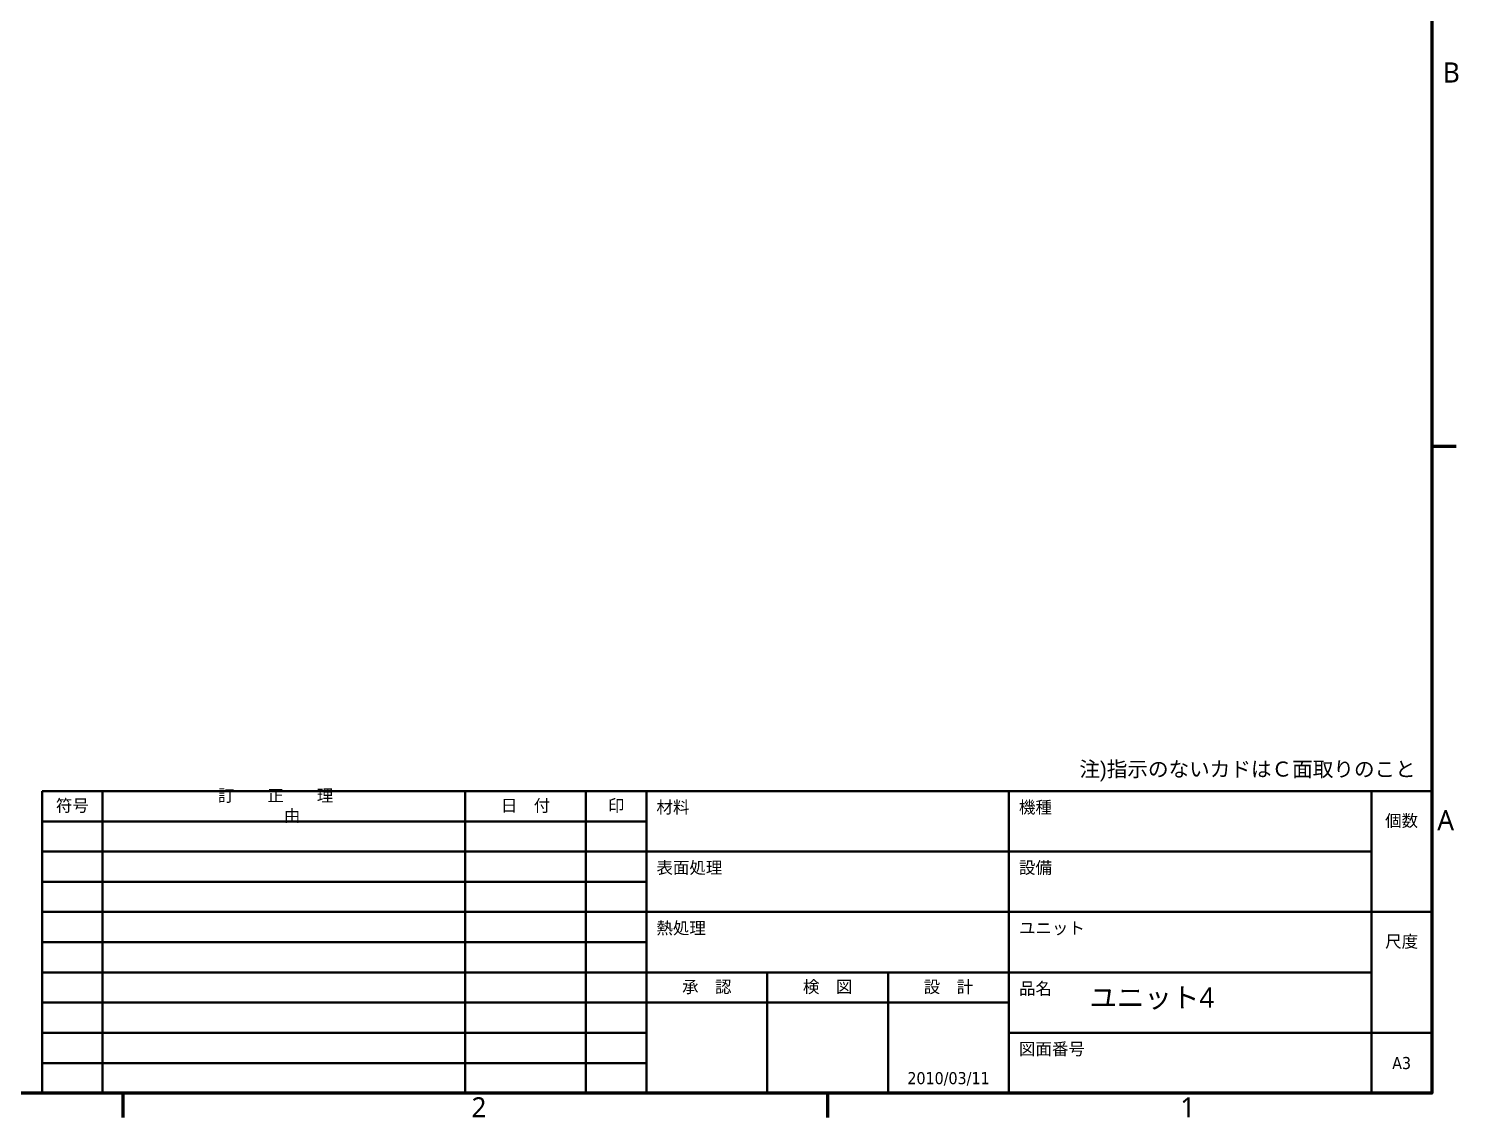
# Model space of a CAD drawing. Header units: millimetres. Extents: x 0 to 2100, y 0 to 1485.
# Drawn here: x 1353 to 2063, y 38 to 579 of the extents above; entities that cross this region are included whole.
import ezdxf
from ezdxf.enums import TextEntityAlignment as Align

# ---------------------------------------------------------------- set-up
doc = ezdxf.new("R2010")
doc.units = ezdxf.units.MM
doc.header["$LTSCALE"] = 5
doc.layers.add('Border (ISO)', color=7, linetype='Continuous', lineweight=70)
doc.layers.add('Title (ISO)', color=7, linetype='Continuous', lineweight=50)
doc.styles.add('Note Text (JIS)', font='')
doc.styles.add('Note Text (JIS)-Tahoma', font='tahoma.ttf')
doc.styles.get('Note Text (JIS)').set_extended_font_data('Meiryo')

# ---------------------------------------------------------------- blocks, each defined once
blk = doc.blocks.new('図面枠 Default Border')
at = {"layer": 'Border (ISO)'}
for p, q in [((410, 74.25), (412.4, 74.25)), ((280, 10), (280, 7.6)), ((350, 10), (350, 7.6))]:
    blk.add_line(p, q, dxfattribs=at)
at = {"layer": 'Border (ISO)', "flags": 128}
blk.add_lwpolyline([(10, 10), (10, 287), (410, 287), (410, 10), (10, 10)], dxfattribs=at)
at = {"layer": 'Border (ISO)', "char_height": 2, "attachment_point": 7, "style": 'Note Text (JIS)'}
for s, insert in [('B', (411.09, 110.37)), ('A', (410.54, 36.12)), ('2', (314.63, 7.6))]:
    blk.add_mtext(s, dxfattribs=dict(at, insert=insert))
at = {"layer": 'Border (ISO)', "insert": (385.02, 7.6), "char_height": 2, "attachment_point": 7, "line_spacing_factor": 1.875, "style": 'Note Text (JIS)'}
blk.add_mtext('1', dxfattribs=at)
blk = doc.blocks.new('表題欄 SYSstan')
at = {"layer": 'Title (ISO)'}
for p, q in [((230, 130), (92, 130)), ((92, 130), (92, 100)), ((98, 100), (98, 130)), ((134, 100), (134, 130)), ((146, 100), (146, 130)), ((152, 100), (152, 130)), ((188, 130), (188, 100)), ((224, 130), (224, 100)), ((230, 100), (230, 130)), ((92, 127), (152, 127)), ((92, 124), (152, 124)), ((152, 124), (224, 124)), ((92, 121), (152, 121)), ((92, 118), (152, 118)), ((152, 118), (230, 118)), ((92, 115), (152, 115)), ((92, 112), (152, 112)), ((152, 112), (224, 112)), ((164, 112), (164, 100)), ((176, 112), (176, 100)), ((92, 109), (152, 109)), ((152, 109), (188, 109)), ((92, 106), (152, 106)), ((188, 106), (230, 106)), ((92, 103), (152, 103)), ((92, 100), (230, 100))]:
    blk.add_line(p, q, dxfattribs=at)
for s, insert, char_height, width, attachment_point, style in [('\\fメイリオ|b0|i0;注)指示のないカドはＣ面取りのこと', (195, 132.94), 1.5, 33.5259, 1, 'Note Text (JIS)'), ('\\fTahoma|b0|i0;訂\u3000\u3000正\u3000\u3000理\u3000\u3000由', (116, 128.5), 1.2, 13.1767, 5, 'Note Text (JIS)-Tahoma'), ('\\fTahoma|b0|i0;表面処理', (153, 123), 1.2, 6.601, 1, 'Note Text (JIS)-Tahoma'), ('\\fTahoma|b0|i0;図面番号', (189, 105), 1.2, 6.601, 1, 'Note Text (JIS)-Tahoma')]:
    blk.add_mtext(s, dxfattribs=dict(at, insert=insert, char_height=char_height, width=width, attachment_point=attachment_point, style=style))
for s, insert, char_height, attachment_point, style in [('\\fTahoma|b0|i0;符号', (95, 128.5), 1.2, 5, 'Note Text (JIS)-Tahoma'), ('\\fTahoma|b0|i0;日\u3000付', (140, 128.5), 1.2, 5, 'Note Text (JIS)-Tahoma'), ('\\fTahoma|b0|i0;印', (149, 128.5), 1.2, 5, 'Note Text (JIS)-Tahoma'), ('\\fTahoma|b0|i0;材料', (153, 129), 1.2, 1, 'Note Text (JIS)-Tahoma'), ('\\fTahoma|b0|i0;機種', (189, 129), 1.2, 1, 'Note Text (JIS)-Tahoma'), ('\\fTahoma|b0|i0;個数', (227, 127), 1.2, 5, 'Note Text (JIS)-Tahoma'), ('\\fTahoma|b0|i0;設備', (189, 123), 1.2, 1, 'Note Text (JIS)-Tahoma'), ('\\fTahoma|b0|i0;熱処理', (153, 117), 1.2, 1, 'Note Text (JIS)-Tahoma'), ('\\fTahoma|b0|i0;ユニット', (189, 117), 1.2, 1, 'Note Text (JIS)-Tahoma'), ('\\fTahoma|b0|i0;尺度', (227, 115), 1.2, 5, 'Note Text (JIS)-Tahoma'), ('\\fTahoma|b0|i0;承\u3000認', (158, 110.5), 1.2, 5, 'Note Text (JIS)-Tahoma'), ('\\fTahoma|b0|i0;検\u3000図', (170, 110.5), 1.2, 5, 'Note Text (JIS)-Tahoma'), ('\\fTahoma|b0|i0;設\u3000計', (182, 110.5), 1.2, 5, 'Note Text (JIS)-Tahoma'), ('\\fTahoma|b0|i0;品名', (189, 111), 1.2, 1, 'Note Text (JIS)-Tahoma'), ('\\fメイリオ|b0|i0;', (196, 104.5), 2, 1, 'Note Text (JIS)')]:
    blk.add_mtext(s, dxfattribs=dict(at, insert=insert, char_height=char_height, attachment_point=attachment_point, style=style))
at = {"layer": 'Title (ISO)', "style": 'Note Text (JIS)'}
for tag, p in [('材料', (160, 128.5)), ('機種', (196, 128.5)), ('説明', (160, 122.5)), ('設備', (196, 122.5)), ('熱処理', (160.3, 116.48)), ('ユニット', (196, 116.5)), ('タイトル', (196, 110.5))]:
    blk.add_attdef(tag, text='', height=2, dxfattribs=at).set_placement(p, align=Align.TOP_LEFT)
at = {"layer": 'Title (ISO)'}
for tag, height, style, p in [('個数', 2, 'Note Text (JIS)', (227.05, 122.24)), ('尺度', 1.5, 'Note Text (JIS)', (227.1, 110.29)), ('エンジニアリング_承認者', 2, 'Note Text (JIS)', (158, 106)), ('確認者', 2, 'Note Text (JIS)', (170, 106)), ('作成者', 2, 'Note Text (JIS)', (182, 106)), ('シート_サイズ', 1.2, 'Note Text (JIS)-Tahoma', (227, 103)), ('エンジニアリング_承認日', 1.2, 'Note Text (JIS)-Tahoma', (158, 101.5)), ('確認日', 1.2, 'Note Text (JIS)-Tahoma', (170, 101.5)), ('作成日', 1.2, 'Note Text (JIS)-Tahoma', (182, 101.5))]:
    blk.add_attdef(tag, text='', height=height, dxfattribs=dict(at, style=style)).set_placement(p, align=Align.MIDDLE_CENTER)

msp = doc.modelspace()

# ---------------------------------------------------------------- block references
at = {"xscale": 5, "yscale": 5, "zscale": 5}
msp.add_blockref('図面枠 Default Border', (0, 0), dxfattribs=at)
msp.add_blockref('表題欄 SYSstan', (900, -450), dxfattribs=at).add_auto_attribs({'シート_サイズ': 'A3', '作成日': '2010/03/11', 'タイトル': 'ユニット4'})

doc.saveas('drawing.dxf')
